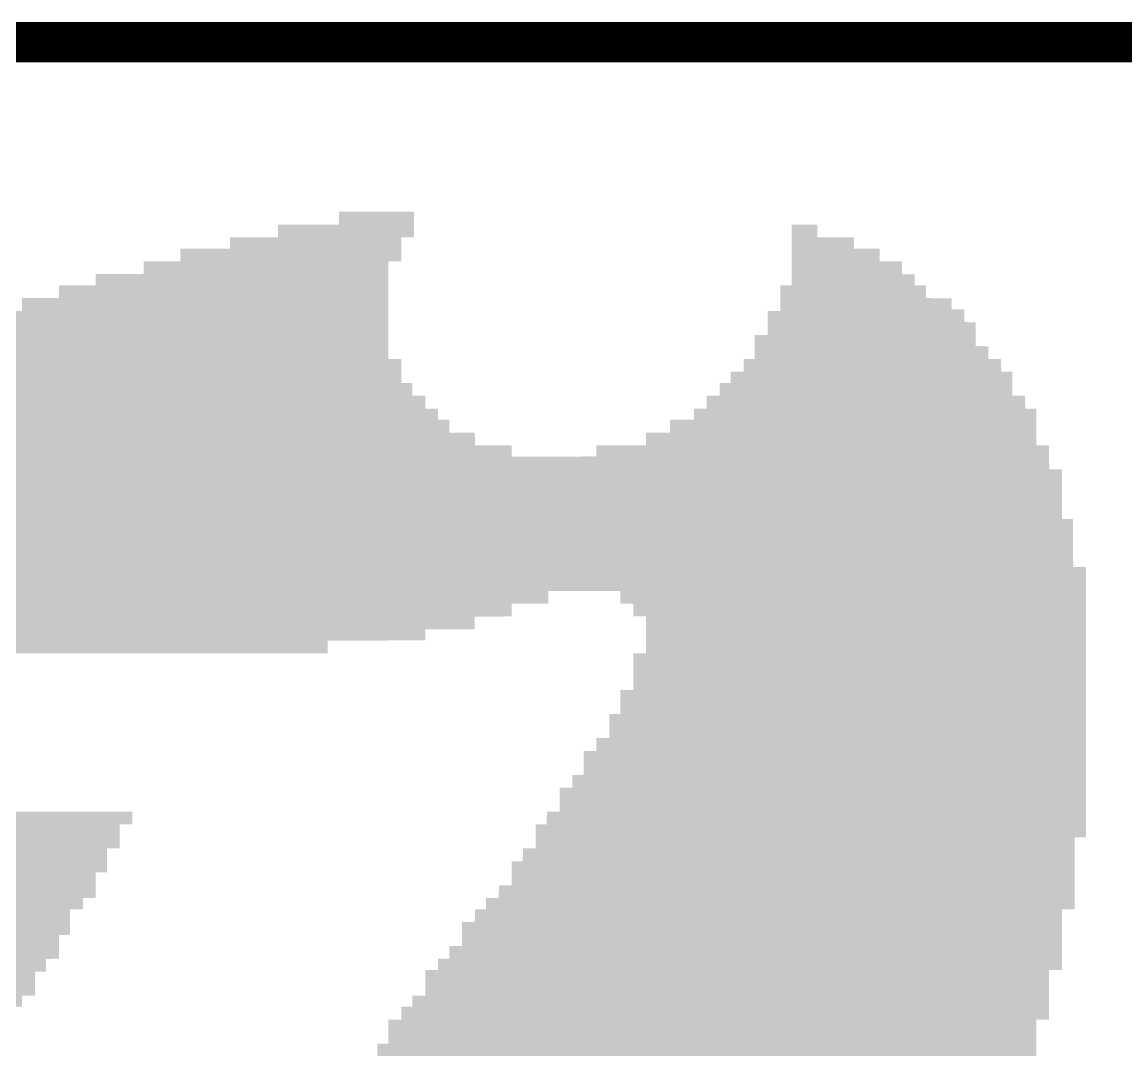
# Model space of a CAD drawing. Extents: x -0.1 to 19.1, y -0.1 to 48.8.
# Drawn here: x 0.736 to 1.426, y 48.129 to 48.772 of the extents above; entities that cross this region are included whole.
import ezdxf

# ---------------------------------------------------------------- set-up
doc = ezdxf.new("R2010")
doc.units = 0
doc.layers.add('08_ASSY2_GBR', color=7, linetype='CONTINUOUS')

msp = doc.modelspace()

# ---------------------------------------------------------------- linework, layer by layer
at = {"layer": '08_ASSY2_GBR', "const_width": 0.02518}
msp.add_lwpolyline([(6.071, 48.759), (0, 48.759), (0, 47.5), (6.071, 47.5)], dxfattribs=at)
at = {"layer": '08_ASSY2_GBR'}
for points in [[(0.934, 48.645148), (0.934018, 48.652928), (0.98099, 48.645148), (0.981, 48.652928)], [(0.934018, 48.652928), (0.93402, 48.652946), (0.981, 48.652928), (0.980982, 48.652946)], [(0.93402, 48.652946), (0.934052, 48.65298), (0.980982, 48.652946), (0.980946, 48.65298)], [(0.934052, 48.65298), (0.934072, 48.653), (0.980946, 48.65298), (0.934072, 48.653)], [(0.896, 48.637148), (0.89602, 48.644946), (0.98098, 48.637148), (0.980988, 48.644946)], [(0.89602, 48.644946), (0.896074, 48.645), (0.980988, 48.644946), (0.98099, 48.645)], [(0.896074, 48.645), (0.933872, 48.64502), (0.98099, 48.645), (0.98099, 48.64502)], [(0.933872, 48.64502), (0.934, 48.645148), (0.98099, 48.64502), (0.98099, 48.645148)], [(1.217014, 48.637128), (1.217018, 48.644926), (1.23302, 48.637128), (1.233, 48.644926)], [(1.217018, 48.644926), (1.21702, 48.644946), (1.233, 48.644926), (1.23298, 48.644946)], [(1.21702, 48.644946), (1.217052, 48.64498), (1.23298, 48.644946), (1.232946, 48.64498)], [(1.217052, 48.64498), (1.217072, 48.645), (1.232946, 48.64498), (1.217072, 48.645)], [(0.866, 48.630148), (0.866018, 48.636852), (0.97299, 48.630148), (0.973, 48.636852)], [(0.866018, 48.636852), (0.86602, 48.636946), (0.973, 48.636852), (0.973094, 48.636946)], [(0.86602, 48.636946), (0.866054, 48.63698), (0.973094, 48.636946), (0.973128, 48.63698)], [(0.866054, 48.63698), (0.866074, 48.637), (0.973128, 48.63698), (0.980926, 48.637)], [(0.866074, 48.637), (0.895872, 48.63702), (0.980926, 48.637), (0.980946, 48.63702)], [(0.895872, 48.63702), (0.895906, 48.637054), (0.980946, 48.63702), (0.98098, 48.637054)], [(0.895906, 48.637054), (0.896, 48.637148), (0.98098, 48.637054), (0.98098, 48.637148)], [(1.217012, 48.630128), (1.217014, 48.636926), (1.25602, 48.630128), (1.256, 48.636926)], [(1.217014, 48.637), (1.217014, 48.637128), (1.233148, 48.637), (1.23302, 48.637128)], [(1.217014, 48.63698), (1.217014, 48.637), (1.255946, 48.63698), (1.233148, 48.637)], [(1.217014, 48.636926), (1.217014, 48.63698), (1.256, 48.636926), (1.255946, 48.63698)], [(0.835, 48.622148), (0.83502, 48.629946), (0.97298, 48.622148), (0.97299, 48.629946)], [(0.83502, 48.629946), (0.835074, 48.63), (0.97299, 48.629946), (0.97299, 48.63)], [(0.835074, 48.63), (0.865872, 48.63002), (0.97299, 48.63), (0.97299, 48.63002)], [(0.865872, 48.63002), (0.866, 48.630148), (0.97299, 48.63002), (0.97299, 48.630148)], [(1.217006, 48.622128), (1.217012, 48.629926), (1.27202, 48.622128), (1.272, 48.629926)], [(1.217012, 48.63), (1.217012, 48.630128), (1.256148, 48.63), (1.25602, 48.630128)], [(1.217012, 48.62998), (1.217012, 48.63), (1.271946, 48.62998), (1.256148, 48.63)], [(1.217012, 48.629926), (1.217012, 48.62998), (1.272, 48.629926), (1.271946, 48.62998)], [(0.812, 48.614148), (0.812018, 48.621852), (0.965004, 48.614148), (0.965, 48.621852)], [(0.812018, 48.621852), (0.81202, 48.621946), (0.965, 48.621852), (0.965094, 48.621946)], [(0.81202, 48.621946), (0.812054, 48.62198), (0.965094, 48.621946), (0.965128, 48.62198)], [(0.812054, 48.62198), (0.812074, 48.622), (0.965128, 48.62198), (0.972926, 48.622)], [(0.812074, 48.622), (0.834872, 48.62202), (0.972926, 48.622), (0.972946, 48.62202)], [(0.834872, 48.62202), (0.834906, 48.622054), (0.972946, 48.62202), (0.97298, 48.622054)], [(0.834906, 48.622054), (0.835, 48.622148), (0.97298, 48.622054), (0.97298, 48.622148)], [(1.217002, 48.614128), (1.217006, 48.621926), (1.28602, 48.614128), (1.286, 48.621926)], [(1.217006, 48.622), (1.217006, 48.622128), (1.272148, 48.622), (1.27202, 48.622128)], [(1.217006, 48.62198), (1.217006, 48.622), (1.285946, 48.62198), (1.272148, 48.622)], [(1.217006, 48.621926), (1.217006, 48.62198), (1.286, 48.621926), (1.285946, 48.62198)], [(0.782, 48.607148), (0.78202, 48.613946), (0.965006, 48.607148), (0.965004, 48.613946)], [(0.78202, 48.613946), (0.782074, 48.614), (0.965004, 48.613946), (0.965004, 48.614)], [(0.782074, 48.614), (0.811872, 48.61402), (0.965004, 48.614), (0.965004, 48.61402)], [(0.811872, 48.61402), (0.812, 48.614148), (0.965004, 48.61402), (0.965004, 48.614148)], [(1.217, 48.607148), (1.217002, 48.613926), (1.29402, 48.607148), (1.294, 48.613926)], [(1.217002, 48.614), (1.217002, 48.614128), (1.286148, 48.614), (1.28602, 48.614128)], [(1.217002, 48.61398), (1.217002, 48.614), (1.293946, 48.61398), (1.286148, 48.614)], [(1.217002, 48.613926), (1.217002, 48.61398), (1.294, 48.613926), (1.293946, 48.61398)], [(0.759, 48.599148), (0.75902, 48.606946), (0.965008, 48.599148), (0.965006, 48.606946)], [(0.75902, 48.606946), (0.759074, 48.607), (0.965006, 48.606946), (0.965006, 48.607)], [(0.759074, 48.607), (0.781872, 48.60702), (0.965006, 48.607), (0.965006, 48.60702)], [(0.781872, 48.60702), (0.782, 48.607148), (0.965006, 48.60702), (0.965006, 48.607148)], [(1.21001, 48.599128), (1.210018, 48.606926), (1.30102, 48.599128), (1.301, 48.606926)], [(1.210018, 48.606926), (1.21002, 48.606946), (1.301, 48.606926), (1.30098, 48.606946)], [(1.21002, 48.606946), (1.210054, 48.60698), (1.30098, 48.606946), (1.300946, 48.60698)], [(1.210054, 48.60698), (1.210074, 48.607), (1.300946, 48.60698), (1.294148, 48.607)], [(1.210074, 48.607), (1.216872, 48.60702), (1.294148, 48.607), (1.294128, 48.60702)], [(1.216872, 48.60702), (1.21698, 48.607128), (1.294128, 48.60702), (1.29402, 48.607128)], [(1.21698, 48.607128), (1.217, 48.607148), (1.29402, 48.607128), (1.29402, 48.607148)], [(0.736, 48.591148), (0.73602, 48.598946), (0.965012, 48.591148), (0.965008, 48.598946)], [(0.73602, 48.598946), (0.736074, 48.599), (0.965008, 48.598946), (0.965008, 48.599)], [(0.736074, 48.599), (0.758872, 48.59902), (0.965008, 48.599), (0.965008, 48.59902)], [(0.758872, 48.59902), (0.759, 48.599148), (0.965008, 48.59902), (0.965008, 48.599148)], [(1.21, 48.592128), (1.210008, 48.598926), (1.31702, 48.592128), (1.317, 48.598926)], [(1.210008, 48.599), (1.21001, 48.599128), (1.301148, 48.599), (1.30102, 48.599128)], [(1.210008, 48.59898), (1.210008, 48.599), (1.316946, 48.59898), (1.301148, 48.599)], [(1.210008, 48.598926), (1.210008, 48.59898), (1.317, 48.598926), (1.316946, 48.59898)], [(0.72, 48.584148), (0.72002, 48.590946), (0.965014, 48.584148), (0.965012, 48.590946)], [(0.72002, 48.590946), (0.720074, 48.591), (0.965012, 48.590946), (0.965012, 48.591)], [(0.720074, 48.591), (0.735872, 48.59102), (0.965012, 48.591), (0.965012, 48.59102)], [(0.735872, 48.59102), (0.736, 48.591148), (0.965012, 48.59102), (0.965012, 48.591148)], [(1.20201, 48.584128), (1.20202, 48.590946), (1.32502, 48.584128), (1.325004, 48.590946)], [(1.20202, 48.590946), (1.202074, 48.591), (1.325004, 48.590946), (1.325004, 48.591)], [(1.202074, 48.591), (1.209872, 48.59102), (1.325004, 48.591), (1.325004, 48.59102)], [(1.209872, 48.59102), (1.21, 48.591148), (1.325004, 48.59102), (1.325002, 48.591148)], [(1.21, 48.592), (1.21, 48.592128), (1.317148, 48.592), (1.31702, 48.592128)], [(1.21, 48.59198), (1.21, 48.592), (1.324946, 48.59198), (1.317148, 48.592)], [(1.21, 48.591926), (1.21, 48.59198), (1.325, 48.591926), (1.324946, 48.59198)], [(1.21, 48.591148), (1.21, 48.591926), (1.325002, 48.591148), (1.325, 48.591926)], [(0.697, 48.576148), (0.69702, 48.583946), (0.965016, 48.576148), (0.965014, 48.583946)], [(0.69702, 48.583946), (0.697074, 48.584), (0.965014, 48.583946), (0.965014, 48.584)], [(0.697074, 48.584), (0.719872, 48.58402), (0.965014, 48.584), (0.965014, 48.58402)], [(0.719872, 48.58402), (0.72, 48.584148), (0.965014, 48.58402), (0.965014, 48.584148)], [(1.202, 48.576148), (1.20201, 48.583926), (1.332012, 48.576148), (1.332, 48.583926)], [(1.20201, 48.584), (1.20201, 48.584128), (1.325148, 48.584), (1.32502, 48.584128)], [(1.20201, 48.58398), (1.20201, 48.584), (1.331946, 48.58398), (1.325148, 48.584)], [(1.20201, 48.583926), (1.20201, 48.58398), (1.332, 48.583926), (1.331946, 48.58398)], [(0.682, 48.569148), (0.68202, 48.575946), (0.965018, 48.569148), (0.965016, 48.575946)], [(0.68202, 48.575946), (0.682074, 48.576), (0.965016, 48.575946), (0.965016, 48.576)], [(0.682074, 48.576), (0.696872, 48.57602), (0.965016, 48.576), (0.965016, 48.57602)], [(0.696872, 48.57602), (0.697, 48.576148), (0.965016, 48.57602), (0.965016, 48.576148)], [(1.19401, 48.569128), (1.19402, 48.575946), (1.33202, 48.569128), (1.332012, 48.575946)], [(1.19402, 48.575946), (1.194074, 48.576), (1.332012, 48.575946), (1.332012, 48.576)], [(1.194074, 48.576), (1.201872, 48.57602), (1.332012, 48.576), (1.332012, 48.57602)], [(1.201872, 48.57602), (1.202, 48.576148), (1.332012, 48.57602), (1.332012, 48.576148)], [(0.659, 48.561148), (0.65902, 48.568946), (0.96502, 48.561148), (0.965018, 48.568946)], [(0.65902, 48.568946), (0.659074, 48.569), (0.965018, 48.568946), (0.965018, 48.569)], [(0.659074, 48.569), (0.681872, 48.56902), (0.965018, 48.569), (0.965018, 48.56902)], [(0.681872, 48.56902), (0.682, 48.569148), (0.965018, 48.56902), (0.965018, 48.569148)], [(1.194, 48.561148), (1.19401, 48.568926), (1.34002, 48.561148), (1.34, 48.568926)], [(1.19401, 48.569), (1.19401, 48.569128), (1.332148, 48.569), (1.33202, 48.569128)], [(1.19401, 48.56898), (1.19401, 48.569), (1.339946, 48.56898), (1.332148, 48.569)], [(1.19401, 48.568926), (1.19401, 48.56898), (1.34, 48.568926), (1.339946, 48.56898)], [(0.644, 48.553148), (0.644018, 48.560926), (0.973012, 48.553148), (0.973, 48.560926)], [(0.644018, 48.560926), (0.64402, 48.560946), (0.973, 48.560926), (0.97298, 48.560946)], [(0.64402, 48.560946), (0.644054, 48.56098), (0.97298, 48.560946), (0.972946, 48.56098)], [(0.644054, 48.56098), (0.644074, 48.561), (0.972946, 48.56098), (0.965148, 48.561)], [(0.644074, 48.561), (0.658872, 48.56102), (0.965148, 48.561), (0.965128, 48.56102)], [(0.658872, 48.56102), (0.65898, 48.561128), (0.965128, 48.56102), (0.96502, 48.561128)], [(0.65898, 48.561128), (0.659, 48.561148), (0.96502, 48.561128), (0.96502, 48.561148)], [(1.187, 48.553148), (1.187018, 48.560926), (1.34802, 48.553148), (1.348, 48.560926)], [(1.187018, 48.560926), (1.18702, 48.560946), (1.348, 48.560926), (1.34798, 48.560946)], [(1.18702, 48.560946), (1.187054, 48.56098), (1.34798, 48.560946), (1.347946, 48.56098)], [(1.187054, 48.56098), (1.187074, 48.561), (1.347946, 48.56098), (1.340148, 48.561)], [(1.187074, 48.561), (1.193872, 48.56102), (1.340148, 48.561), (1.340128, 48.56102)], [(1.193872, 48.56102), (1.19398, 48.561128), (1.340128, 48.56102), (1.34002, 48.561128)], [(1.19398, 48.561128), (1.194, 48.561148), (1.34002, 48.561128), (1.34002, 48.561148)], [(0.629, 48.546148), (0.62902, 48.552946), (0.97302, 48.546148), (0.973012, 48.552946)], [(0.62902, 48.552946), (0.629074, 48.553), (0.973012, 48.552946), (0.973012, 48.553)], [(0.629074, 48.553), (0.643872, 48.55302), (0.973012, 48.553), (0.973012, 48.55302)], [(0.643872, 48.55302), (0.644, 48.553148), (0.973012, 48.55302), (0.973012, 48.553148)], [(1.179, 48.546148), (1.179018, 48.552926), (1.35501, 48.546148), (1.355, 48.552926)], [(1.179018, 48.552926), (1.17902, 48.552946), (1.355, 48.552926), (1.35498, 48.552946)], [(1.17902, 48.552946), (1.179054, 48.55298), (1.35498, 48.552946), (1.354946, 48.55298)], [(1.179054, 48.55298), (1.179074, 48.553), (1.354946, 48.55298), (1.348148, 48.553)], [(1.179074, 48.553), (1.186872, 48.55302), (1.348148, 48.553), (1.348128, 48.55302)], [(1.186872, 48.55302), (1.18698, 48.553128), (1.348128, 48.55302), (1.34802, 48.553128)], [(1.18698, 48.553128), (1.187, 48.553148), (1.34802, 48.553128), (1.34802, 48.553148)], [(0.613, 48.538148), (0.613018, 48.545926), (0.98002, 48.538148), (0.98, 48.545926)], [(0.613018, 48.545926), (0.61302, 48.545946), (0.98, 48.545926), (0.97998, 48.545946)], [(0.61302, 48.545946), (0.613054, 48.54598), (0.97998, 48.545946), (0.979946, 48.54598)], [(0.613054, 48.54598), (0.613074, 48.546), (0.979946, 48.54598), (0.973148, 48.546)], [(0.613074, 48.546), (0.628872, 48.54602), (0.973148, 48.546), (0.973128, 48.54602)], [(0.628872, 48.54602), (0.62898, 48.546128), (0.973128, 48.54602), (0.97302, 48.546128)], [(0.62898, 48.546128), (0.629, 48.546148), (0.97302, 48.546128), (0.97302, 48.546148)], [(1.172, 48.538148), (1.17202, 48.545946), (1.35502, 48.538148), (1.35501, 48.545946)], [(1.17202, 48.545946), (1.172074, 48.546), (1.35501, 48.545946), (1.35501, 48.546)], [(1.172074, 48.546), (1.178872, 48.54602), (1.35501, 48.546), (1.35501, 48.54602)], [(1.178872, 48.54602), (1.179, 48.546148), (1.35501, 48.54602), (1.35501, 48.546148)], [(0.598, 48.530148), (0.598018, 48.537926), (0.98802, 48.530148), (0.988, 48.537926)], [(0.598018, 48.537926), (0.59802, 48.537946), (0.988, 48.537926), (0.98798, 48.537946)], [(0.59802, 48.537946), (0.598054, 48.53798), (0.98798, 48.537946), (0.987946, 48.53798)], [(0.598054, 48.53798), (0.598074, 48.538), (0.987946, 48.53798), (0.980148, 48.538)], [(0.598074, 48.538), (0.612872, 48.53802), (0.980148, 48.538), (0.980128, 48.53802)], [(0.612872, 48.53802), (0.61298, 48.538128), (0.980128, 48.53802), (0.98002, 48.538128)], [(0.61298, 48.538128), (0.613, 48.538148), (0.98002, 48.538128), (0.98002, 48.538148)], [(1.164, 48.530148), (1.164018, 48.537926), (1.36302, 48.530148), (1.363, 48.537926)], [(1.164018, 48.537926), (1.16402, 48.537946), (1.363, 48.537926), (1.36298, 48.537946)], [(1.16402, 48.537946), (1.164054, 48.53798), (1.36298, 48.537946), (1.362946, 48.53798)], [(1.164054, 48.53798), (1.164074, 48.538), (1.362946, 48.53798), (1.355148, 48.538)], [(1.164074, 48.538), (1.171872, 48.53802), (1.355148, 48.538), (1.355128, 48.53802)], [(1.171872, 48.53802), (1.17198, 48.538128), (1.355128, 48.53802), (1.35502, 48.538128)], [(1.17198, 48.538128), (1.172, 48.538148), (1.35502, 48.538128), (1.35502, 48.538148)], [(0.575, 48.523148), (0.575018, 48.529926), (0.99602, 48.523148), (0.996, 48.529926)], [(0.575018, 48.529926), (0.57502, 48.529946), (0.996, 48.529926), (0.99598, 48.529946)], [(0.57502, 48.529946), (0.575054, 48.52998), (0.99598, 48.529946), (0.995946, 48.52998)], [(0.575054, 48.52998), (0.575074, 48.53), (0.995946, 48.52998), (0.988148, 48.53)], [(0.575074, 48.53), (0.597872, 48.53002), (0.988148, 48.53), (0.988128, 48.53002)], [(0.597872, 48.53002), (0.59798, 48.530128), (0.988128, 48.53002), (0.98802, 48.530128)], [(0.59798, 48.530128), (0.598, 48.530148), (0.98802, 48.530128), (0.98802, 48.530148)], [(1.156, 48.523148), (1.156018, 48.529926), (1.370006, 48.523148), (1.37, 48.529926)], [(1.156018, 48.529926), (1.15602, 48.529946), (1.37, 48.529926), (1.36998, 48.529946)], [(1.15602, 48.529946), (1.156054, 48.52998), (1.36998, 48.529946), (1.369946, 48.52998)], [(1.156054, 48.52998), (1.156074, 48.53), (1.369946, 48.52998), (1.363148, 48.53)], [(1.156074, 48.53), (1.163872, 48.53002), (1.363148, 48.53), (1.363128, 48.53002)], [(1.163872, 48.53002), (1.16398, 48.530128), (1.363128, 48.53002), (1.36302, 48.530128)], [(1.16398, 48.530128), (1.164, 48.530148), (1.36302, 48.530128), (1.36302, 48.530148)], [(0.56, 48.515148), (0.560018, 48.522926), (1.00302, 48.515148), (1.003, 48.522926)], [(0.560018, 48.522926), (0.56002, 48.522946), (1.003, 48.522926), (1.00298, 48.522946)], [(0.56002, 48.522946), (0.560054, 48.52298), (1.00298, 48.522946), (1.002946, 48.52298)], [(0.560054, 48.52298), (0.560074, 48.523), (1.002946, 48.52298), (0.996148, 48.523)], [(0.560074, 48.523), (0.574872, 48.52302), (0.996148, 48.523), (0.996128, 48.52302)], [(0.574872, 48.52302), (0.57498, 48.523128), (0.996128, 48.52302), (0.99602, 48.523128)], [(0.57498, 48.523128), (0.575, 48.523148), (0.99602, 48.523128), (0.99602, 48.523148)], [(1.141, 48.515148), (1.14102, 48.522946), (1.370014, 48.515148), (1.370008, 48.522946)], [(1.14102, 48.522946), (1.141074, 48.523), (1.370008, 48.522946), (1.370008, 48.523)], [(1.141074, 48.523), (1.155872, 48.52302), (1.370008, 48.523), (1.370008, 48.52302)], [(1.155872, 48.52302), (1.156, 48.523148), (1.370008, 48.52302), (1.370006, 48.523148)], [(0.545, 48.507148), (0.545018, 48.514926), (1.01902, 48.507148), (1.019, 48.514926)], [(0.545018, 48.514926), (0.54502, 48.514946), (1.019, 48.514926), (1.01898, 48.514946)], [(0.54502, 48.514946), (0.545054, 48.51498), (1.01898, 48.514946), (1.018946, 48.51498)], [(0.545054, 48.51498), (0.545074, 48.515), (1.018946, 48.51498), (1.003148, 48.515)], [(0.545074, 48.515), (0.559872, 48.51502), (1.003148, 48.515), (1.003128, 48.51502)], [(0.559872, 48.51502), (0.55998, 48.515128), (1.003128, 48.51502), (1.00302, 48.515128)], [(0.55998, 48.515128), (0.56, 48.515148), (1.00302, 48.515128), (1.00302, 48.515148)], [(1.126, 48.507148), (1.12602, 48.514946), (1.37002, 48.507148), (1.370014, 48.514946)], [(1.12602, 48.514946), (1.126074, 48.515), (1.370014, 48.514946), (1.370014, 48.515)], [(1.126074, 48.515), (1.140872, 48.51502), (1.370014, 48.515), (1.370014, 48.51502)], [(1.140872, 48.51502), (1.141, 48.515148), (1.370014, 48.51502), (1.370014, 48.515148)], [(0.537, 48.500148), (0.537018, 48.506926), (1.04202, 48.500148), (1.042, 48.506926)], [(0.537018, 48.506926), (0.53702, 48.506946), (1.042, 48.506926), (1.04198, 48.506946)], [(0.53702, 48.506946), (0.537054, 48.50698), (1.04198, 48.506946), (1.041946, 48.50698)], [(0.537054, 48.50698), (0.537074, 48.507), (1.041946, 48.50698), (1.019148, 48.507)], [(0.537074, 48.507), (0.544872, 48.50702), (1.019148, 48.507), (1.019128, 48.50702)], [(0.544872, 48.50702), (0.54498, 48.507128), (1.019128, 48.50702), (1.01902, 48.507128)], [(0.54498, 48.507128), (0.545, 48.507148), (1.01902, 48.507128), (1.01902, 48.507148)], [(1.095, 48.500148), (1.095018, 48.506926), (1.37801, 48.500148), (1.378, 48.506926)], [(1.095018, 48.506926), (1.09502, 48.506946), (1.378, 48.506926), (1.37798, 48.506946)], [(1.09502, 48.506946), (1.095054, 48.50698), (1.37798, 48.506946), (1.377946, 48.50698)], [(1.095054, 48.50698), (1.095074, 48.507), (1.377946, 48.50698), (1.370148, 48.507)], [(1.095074, 48.507), (1.125872, 48.50702), (1.370148, 48.507), (1.370128, 48.50702)], [(1.125872, 48.50702), (1.12598, 48.507128), (1.370128, 48.50702), (1.37002, 48.507128)], [(1.12598, 48.507128), (1.126, 48.507148), (1.37002, 48.507128), (1.37002, 48.507148)], [(0.522, 48.492148), (0.52202, 48.499946), (1.37802, 48.492148), (1.37801, 48.499946)], [(0.52202, 48.499946), (0.522074, 48.5), (1.37801, 48.499946), (1.37801, 48.5)], [(0.522074, 48.5), (0.536872, 48.50002), (1.042148, 48.5), (1.042128, 48.50002)], [(0.536872, 48.50002), (0.53698, 48.500128), (1.042128, 48.50002), (1.04202, 48.500128)], [(0.53698, 48.500128), (0.537, 48.500148), (1.04202, 48.500128), (1.04202, 48.500148)], [(1.042148, 48.5), (1.094872, 48.50002), (1.37801, 48.5), (1.37801, 48.50002)], [(1.094872, 48.50002), (1.095, 48.500148), (1.37801, 48.50002), (1.37801, 48.500148)], [(0.506, 48.484148), (0.506018, 48.491926), (1.386006, 48.484148), (1.386, 48.491926)], [(0.506018, 48.491926), (0.50602, 48.491946), (1.386, 48.491926), (1.38598, 48.491946)], [(0.50602, 48.491946), (0.506054, 48.49198), (1.38598, 48.491946), (1.385946, 48.49198)], [(0.506054, 48.49198), (0.506074, 48.492), (1.385946, 48.49198), (1.378148, 48.492)], [(0.506074, 48.492), (0.521872, 48.49202), (1.378148, 48.492), (1.378128, 48.49202)], [(0.521872, 48.49202), (0.52198, 48.492128), (1.378128, 48.49202), (1.37802, 48.492128)], [(0.52198, 48.492128), (0.522, 48.492148), (1.37802, 48.492128), (1.37802, 48.492148)], [(0.491, 48.477148), (0.49102, 48.483946), (1.38601, 48.477148), (1.386006, 48.483946)], [(0.49102, 48.483946), (0.491074, 48.484), (1.386006, 48.483946), (1.386006, 48.484)], [(0.491074, 48.484), (0.505872, 48.48402), (1.386006, 48.484), (1.386006, 48.48402)], [(0.505872, 48.48402), (0.506, 48.484148), (1.386006, 48.48402), (1.386006, 48.484148)], [(0.476, 48.469148), (0.47602, 48.476946), (1.386016, 48.469148), (1.38601, 48.476946)], [(0.47602, 48.476946), (0.476074, 48.477), (1.38601, 48.476946), (1.38601, 48.477)], [(0.476074, 48.477), (0.490872, 48.47702), (1.38601, 48.477), (1.38601, 48.47702)], [(0.490872, 48.47702), (0.491, 48.477148), (1.38601, 48.47702), (1.38601, 48.477148)], [(0.46, 48.461148), (0.46002, 48.468946), (1.38602, 48.461148), (1.386016, 48.468946)], [(0.46002, 48.468946), (0.460074, 48.469), (1.386016, 48.468946), (1.386016, 48.469)], [(0.460074, 48.469), (0.475872, 48.46902), (1.386016, 48.469), (1.386016, 48.46902)], [(0.475872, 48.46902), (0.476, 48.469148), (1.386016, 48.46902), (1.386016, 48.469148)], [(0.453, 48.454148), (0.453018, 48.460926), (1.393006, 48.454148), (1.393, 48.460926)], [(0.453018, 48.460926), (0.45302, 48.460946), (1.393, 48.460926), (1.39298, 48.460946)], [(0.45302, 48.460946), (0.453054, 48.46098), (1.39298, 48.460946), (1.392946, 48.46098)], [(0.453054, 48.46098), (0.453074, 48.461), (1.392946, 48.46098), (1.386148, 48.461)], [(0.453074, 48.461), (0.459872, 48.46102), (1.386148, 48.461), (1.386128, 48.46102)], [(0.459872, 48.46102), (0.45998, 48.461128), (1.386128, 48.46102), (1.38602, 48.461128)], [(0.45998, 48.461128), (0.46, 48.461148), (1.38602, 48.461128), (1.38602, 48.461148)], [(0.437, 48.446148), (0.43702, 48.453946), (1.39301, 48.446148), (1.393006, 48.453946)], [(0.43702, 48.453946), (0.437074, 48.454), (1.393006, 48.453946), (1.393006, 48.454)], [(0.437074, 48.454), (0.452872, 48.45402), (1.393006, 48.454), (1.393006, 48.45402)], [(0.452872, 48.45402), (0.453, 48.454148), (1.393006, 48.45402), (1.393006, 48.454148)], [(0.422, 48.439148), (0.42202, 48.445946), (1.393016, 48.439148), (1.393012, 48.445946)], [(0.42202, 48.445946), (0.422074, 48.446), (1.393012, 48.445946), (1.393012, 48.446)], [(0.422074, 48.446), (0.436872, 48.44602), (1.393012, 48.446), (1.393012, 48.44602)], [(0.436872, 48.44602), (0.437, 48.446148), (1.393012, 48.44602), (1.39301, 48.446148)], [(0.407, 48.431148), (0.40702, 48.438946), (1.39302, 48.431148), (1.393016, 48.438946)], [(0.40702, 48.438946), (0.407074, 48.439), (1.393016, 48.438946), (1.393016, 48.439)], [(0.407074, 48.439), (0.421872, 48.43902), (1.393016, 48.439), (1.393016, 48.43902)], [(0.421872, 48.43902), (0.422, 48.439148), (1.393016, 48.43902), (1.393016, 48.439148)], [(0.399, 48.423148), (0.399018, 48.430926), (1.400998, 48.423148), (1.401, 48.430926)], [(0.399018, 48.430926), (0.39902, 48.430946), (1.401, 48.430926), (1.40098, 48.430946)], [(0.39902, 48.430946), (0.399054, 48.43098), (1.40098, 48.430946), (1.400946, 48.43098)], [(0.399054, 48.43098), (0.399074, 48.431), (1.400946, 48.43098), (1.393148, 48.431)], [(0.399074, 48.431), (0.406872, 48.43102), (1.393148, 48.431), (1.393128, 48.43102)], [(0.406872, 48.43102), (0.40698, 48.431128), (1.393128, 48.43102), (1.39302, 48.431128)], [(0.40698, 48.431128), (0.407, 48.431148), (1.39302, 48.431128), (1.39302, 48.431148)], [(0.384, 48.416148), (0.38402, 48.422946), (1.400998, 48.416148), (1.400998, 48.422946)], [(0.38402, 48.422946), (0.384074, 48.423), (1.400998, 48.422946), (1.400998, 48.423)], [(0.384074, 48.423), (0.398872, 48.42302), (1.400998, 48.423), (1.400998, 48.42302)], [(0.398872, 48.42302), (0.399, 48.423148), (1.400998, 48.42302), (1.400998, 48.423148)], [(0.369, 48.408148), (0.369018, 48.415852), (1.06498, 48.408148), (1.065, 48.415852)], [(0.369018, 48.415852), (0.36902, 48.415946), (1.065, 48.415852), (1.065094, 48.415946)], [(0.36902, 48.415946), (0.369054, 48.41598), (1.065094, 48.415946), (1.065128, 48.41598)], [(0.369054, 48.41598), (0.369074, 48.416), (1.065128, 48.41598), (1.109852, 48.416)], [(0.369074, 48.416), (0.383872, 48.41602), (1.400998, 48.416), (1.400998, 48.41602)], [(0.383872, 48.41602), (0.384, 48.416148), (1.400998, 48.41602), (1.400998, 48.416148)], [(1.10998, 48.415872), (1.109852, 48.416), (1.400998, 48.415872), (1.400998, 48.416)], [(1.11, 48.408074), (1.10998, 48.415872), (1.400996, 48.408074), (1.400998, 48.415872)], [(0.361, 48.400148), (0.361018, 48.407852), (1.04198, 48.400148), (1.042, 48.407852)], [(0.361018, 48.407852), (0.36102, 48.407946), (1.042, 48.407852), (1.042094, 48.407946)], [(0.36102, 48.407946), (0.361054, 48.40798), (1.042094, 48.407946), (1.042128, 48.40798)], [(0.361054, 48.40798), (0.361074, 48.408), (1.042128, 48.40798), (1.064926, 48.408)], [(0.361074, 48.408), (0.368872, 48.40802), (1.064926, 48.408), (1.064946, 48.40802)], [(0.368872, 48.40802), (0.368906, 48.408054), (1.064946, 48.40802), (1.06498, 48.408054)], [(0.368906, 48.408054), (0.369, 48.408148), (1.06498, 48.408054), (1.06498, 48.408148)], [(1.110054, 48.40802), (1.11, 48.408074), (1.400996, 48.40802), (1.400996, 48.408074)], [(1.117852, 48.408), (1.110054, 48.40802), (1.400996, 48.408), (1.400996, 48.40802)], [(1.11798, 48.407872), (1.117852, 48.408), (1.400996, 48.407872), (1.400996, 48.408)], [(1.118, 48.400074), (1.11798, 48.407872), (1.400996, 48.400074), (1.400996, 48.407872)], [(0.346, 48.393148), (0.346018, 48.399852), (1.018982, 48.393148), (1.019, 48.399852)], [(0.346018, 48.399852), (0.34602, 48.399946), (1.019, 48.399852), (1.019094, 48.399946)], [(0.34602, 48.399946), (0.346054, 48.39998), (1.019094, 48.399946), (1.019128, 48.39998)], [(0.346054, 48.39998), (0.346074, 48.4), (1.019128, 48.39998), (1.041926, 48.4)], [(0.346074, 48.4), (0.360872, 48.40002), (1.041926, 48.4), (1.041946, 48.40002)], [(0.360872, 48.40002), (0.360906, 48.400054), (1.041946, 48.40002), (1.04198, 48.400054)], [(0.360906, 48.400054), (0.361, 48.400148), (1.04198, 48.400054), (1.04198, 48.400148)], [(1.118054, 48.40002), (1.118, 48.400074), (1.400996, 48.40002), (1.400996, 48.400074)], [(1.125852, 48.4), (1.118054, 48.40002), (1.400996, 48.4), (1.400996, 48.40002)], [(1.12598, 48.399872), (1.125852, 48.4), (1.400996, 48.399872), (1.400996, 48.4)], [(1.126, 48.377148), (1.12598, 48.399872), (1.400992, 48.377148), (1.400996, 48.399872)], [(0.338, 48.385148), (0.338016, 48.391852), (0.98798, 48.385148), (0.988, 48.391852)], [(0.338016, 48.392054), (0.33802, 48.392946), (1.01898, 48.392054), (1.018982, 48.392946)], [(0.338016, 48.392), (0.338016, 48.392054), (1.018926, 48.392), (1.01898, 48.392054)], [(0.338016, 48.39198), (0.338016, 48.392), (0.988128, 48.39198), (1.018926, 48.392)], [(0.338016, 48.391852), (0.338016, 48.39198), (0.988, 48.391852), (0.988128, 48.39198)], [(0.33802, 48.392946), (0.338074, 48.393), (1.018982, 48.392946), (1.018982, 48.393)], [(0.338074, 48.393), (0.345872, 48.39302), (1.018982, 48.393), (1.018982, 48.39302)], [(0.345872, 48.39302), (0.346, 48.393148), (1.018982, 48.39302), (1.018982, 48.393148)], [(0.323, 48.377148), (0.323018, 48.384852), (0.92698, 48.377148), (0.927, 48.384852)], [(0.323018, 48.384852), (0.32302, 48.384946), (0.927, 48.384852), (0.927094, 48.384946)], [(0.32302, 48.384946), (0.323054, 48.38498), (0.927094, 48.384946), (0.927128, 48.38498)], [(0.323054, 48.38498), (0.323074, 48.385), (0.927128, 48.38498), (0.987926, 48.385)], [(0.323074, 48.385), (0.337872, 48.38502), (0.987926, 48.385), (0.987946, 48.38502)], [(0.337872, 48.38502), (0.337906, 48.385054), (0.987946, 48.38502), (0.98798, 48.385054)], [(0.337906, 48.385054), (0.338, 48.385148), (0.98798, 48.385054), (0.98798, 48.385148)], [(0.307054, 48.37698), (0.307074, 48.377), (0.728128, 48.37698), (0.926926, 48.377)], [(0.307074, 48.377), (0.322872, 48.37702), (0.926926, 48.377), (0.926946, 48.37702)], [(0.322872, 48.37702), (0.322906, 48.377054), (0.926946, 48.37702), (0.92698, 48.377054)], [(0.322906, 48.377054), (0.323, 48.377148), (0.92698, 48.377054), (0.92698, 48.377148)], [(1.118, 48.354148), (1.11802, 48.376946), (1.40099, 48.354148), (1.400992, 48.376946)], [(1.11802, 48.376946), (1.118074, 48.377), (1.400992, 48.376946), (1.400992, 48.377)], [(1.118074, 48.377), (1.125872, 48.37702), (1.400992, 48.377), (1.400992, 48.37702)], [(1.125872, 48.37702), (1.126, 48.377148), (1.400992, 48.37702), (1.400992, 48.377148)], [(1.11, 48.339148), (1.11002, 48.353946), (1.400988, 48.339148), (1.40099, 48.353946)], [(1.11002, 48.353946), (1.110074, 48.354), (1.40099, 48.353946), (1.40099, 48.354)], [(1.110074, 48.354), (1.117872, 48.35402), (1.40099, 48.354), (1.40099, 48.35402)], [(1.117872, 48.35402), (1.118, 48.354148), (1.40099, 48.35402), (1.40099, 48.354148)], [(1.103, 48.324148), (1.10302, 48.338946), (1.400986, 48.324148), (1.400988, 48.338946)], [(1.10302, 48.338946), (1.103074, 48.339), (1.400988, 48.338946), (1.400988, 48.339)], [(1.103074, 48.339), (1.109872, 48.33902), (1.400988, 48.339), (1.400988, 48.33902)], [(1.109872, 48.33902), (1.11, 48.339148), (1.400988, 48.33902), (1.400988, 48.339148)], [(1.095, 48.316148), (1.09502, 48.323946), (1.400986, 48.316148), (1.400986, 48.323946)], [(1.09502, 48.323946), (1.095074, 48.324), (1.400986, 48.323946), (1.400986, 48.324)], [(1.095074, 48.324), (1.102872, 48.32402), (1.400986, 48.324), (1.400986, 48.32402)], [(1.102872, 48.32402), (1.103, 48.324148), (1.400986, 48.32402), (1.400986, 48.324148)], [(1.087, 48.301148), (1.08702, 48.315946), (1.400984, 48.301148), (1.400986, 48.315946)], [(1.08702, 48.315946), (1.087074, 48.316), (1.400986, 48.315946), (1.400986, 48.316)], [(1.087074, 48.316), (1.094872, 48.31602), (1.400986, 48.316), (1.400986, 48.31602)], [(1.094872, 48.31602), (1.095, 48.316148), (1.400986, 48.31602), (1.400986, 48.316148)], [(1.08, 48.293148), (1.08002, 48.300946), (1.400982, 48.293148), (1.400984, 48.300946)], [(1.08002, 48.300946), (1.080074, 48.301), (1.400984, 48.300946), (1.400984, 48.301)], [(1.080074, 48.301), (1.086872, 48.30102), (1.400984, 48.301), (1.400984, 48.30102)], [(1.086872, 48.30102), (1.087, 48.301148), (1.400984, 48.30102), (1.400984, 48.301148)], [(1.072, 48.278148), (1.07202, 48.292946), (1.40098, 48.278148), (1.400982, 48.292946)], [(1.07202, 48.292946), (1.072074, 48.293), (1.400982, 48.292946), (1.400982, 48.293)], [(1.072074, 48.293), (1.079872, 48.29302), (1.400982, 48.293), (1.400982, 48.29302)], [(1.079872, 48.29302), (1.08, 48.293148), (1.400982, 48.29302), (1.400982, 48.293148)], [(0.591, 48.270148), (0.591018, 48.277928), (0.80498, 48.270148), (0.805, 48.277928)], [(0.591018, 48.277928), (0.59102, 48.277946), (0.805, 48.277928), (0.804982, 48.277946)], [(0.59102, 48.277946), (0.591054, 48.27798), (0.804982, 48.277946), (0.804946, 48.27798)], [(0.591054, 48.27798), (0.591074, 48.278), (0.804946, 48.27798), (0.591074, 48.278)], [(1.064, 48.270148), (1.06402, 48.277946), (1.40098, 48.270148), (1.40098, 48.277946)], [(1.06402, 48.277946), (1.064074, 48.278), (1.40098, 48.277946), (1.40098, 48.278)], [(1.064074, 48.278), (1.071872, 48.27802), (1.40098, 48.278), (1.40098, 48.27802)], [(1.071872, 48.27802), (1.072, 48.278148), (1.40098, 48.27802), (1.40098, 48.278148)], [(0.514, 48.263148), (0.514018, 48.269852), (0.79699, 48.263148), (0.797, 48.269852)], [(0.514018, 48.269852), (0.51402, 48.269946), (0.797, 48.269852), (0.797094, 48.269946)], [(0.51402, 48.269946), (0.514054, 48.26998), (0.797094, 48.269946), (0.797128, 48.26998)], [(0.514054, 48.26998), (0.514074, 48.27), (0.797128, 48.26998), (0.804926, 48.27)], [(0.583148, 48.27), (0.590872, 48.27002), (0.804926, 48.27), (0.804946, 48.27002)], [(0.590872, 48.27002), (0.590906, 48.270054), (0.804946, 48.27002), (0.80498, 48.270054)], [(0.590906, 48.270054), (0.591, 48.270148), (0.80498, 48.270054), (0.80498, 48.270148)], [(1.057008, 48.262054), (1.05702, 48.269946), (1.40098, 48.262054), (1.40098, 48.269946)], [(1.05702, 48.269946), (1.057074, 48.27), (1.40098, 48.269946), (1.40098, 48.27)], [(1.057074, 48.27), (1.063872, 48.27002), (1.40098, 48.27), (1.40098, 48.27002)], [(1.063872, 48.27002), (1.064, 48.270148), (1.40098, 48.27002), (1.40098, 48.270148)], [(0.461, 48.255148), (0.46102, 48.262946), (0.79698, 48.255148), (0.79699, 48.262946)], [(0.46102, 48.262946), (0.461074, 48.263), (0.79699, 48.262946), (0.79699, 48.263)], [(0.461074, 48.263), (0.513872, 48.26302), (0.79699, 48.263), (0.79699, 48.26302)], [(0.513872, 48.26302), (0.514, 48.263148), (0.79699, 48.26302), (0.79699, 48.263148)], [(1.057, 48.255148), (1.057008, 48.261852), (1.393996, 48.255148), (1.394, 48.261852)], [(1.057008, 48.262), (1.057008, 48.262054), (1.400926, 48.262), (1.40098, 48.262054)], [(1.057008, 48.26198), (1.057008, 48.262), (1.394128, 48.26198), (1.400926, 48.262)], [(1.057008, 48.261852), (1.057008, 48.26198), (1.394, 48.261852), (1.394128, 48.26198)], [(0.43, 48.247148), (0.430018, 48.254852), (0.788988, 48.247148), (0.789, 48.254852)], [(0.430018, 48.254852), (0.43002, 48.254946), (0.789, 48.254852), (0.789094, 48.254946)], [(0.43002, 48.254946), (0.430054, 48.25498), (0.789094, 48.254946), (0.789128, 48.25498)], [(0.430054, 48.25498), (0.430074, 48.255), (0.789128, 48.25498), (0.796926, 48.255)], [(0.430074, 48.255), (0.460872, 48.25502), (0.796926, 48.255), (0.796946, 48.25502)], [(0.460872, 48.25502), (0.460906, 48.255054), (0.796946, 48.25502), (0.79698, 48.255054)], [(0.460906, 48.255054), (0.461, 48.255148), (0.79698, 48.255054), (0.79698, 48.255148)], [(1.049, 48.247148), (1.04902, 48.254946), (1.393992, 48.247148), (1.393996, 48.254946)], [(1.04902, 48.254946), (1.049074, 48.255), (1.393996, 48.254946), (1.393996, 48.255)], [(1.049074, 48.255), (1.056872, 48.25502), (1.393996, 48.255), (1.393996, 48.25502)], [(1.056872, 48.25502), (1.057, 48.255148), (1.393996, 48.25502), (1.393996, 48.255148)], [(0.399, 48.240148), (0.39902, 48.246946), (0.78898, 48.240148), (0.788988, 48.246946)], [(0.39902, 48.246946), (0.399074, 48.247), (0.788988, 48.246946), (0.788988, 48.247)], [(0.399074, 48.247), (0.429872, 48.24702), (0.788988, 48.247), (0.788988, 48.24702)], [(0.429872, 48.24702), (0.43, 48.247148), (0.788988, 48.24702), (0.788988, 48.247148)], [(1.042, 48.232148), (1.04202, 48.246946), (1.393986, 48.232148), (1.393992, 48.246946)], [(1.04202, 48.246946), (1.042074, 48.247), (1.393992, 48.246946), (1.393992, 48.247)], [(1.042074, 48.247), (1.048872, 48.24702), (1.393992, 48.247), (1.393992, 48.24702)], [(1.048872, 48.24702), (1.049, 48.247148), (1.393992, 48.24702), (1.393992, 48.247148)], [(0.376, 48.232148), (0.376018, 48.239852), (0.78199, 48.232148), (0.782, 48.239852)], [(0.376018, 48.239852), (0.37602, 48.239946), (0.782, 48.239852), (0.782094, 48.239946)], [(0.37602, 48.239946), (0.376054, 48.23998), (0.782094, 48.239946), (0.782128, 48.23998)], [(0.376054, 48.23998), (0.376074, 48.24), (0.782128, 48.23998), (0.788926, 48.24)], [(0.376074, 48.24), (0.398872, 48.24002), (0.788926, 48.24), (0.788946, 48.24002)], [(0.398872, 48.24002), (0.398906, 48.240054), (0.788946, 48.24002), (0.78898, 48.240054)], [(0.398906, 48.240054), (0.399, 48.240148), (0.78898, 48.240054), (0.78898, 48.240148)], [(0.361, 48.225148), (0.36102, 48.231946), (0.78198, 48.225148), (0.781988, 48.231946)], [(0.36102, 48.231946), (0.361074, 48.232), (0.781988, 48.231946), (0.78199, 48.232)], [(0.361074, 48.232), (0.375872, 48.23202), (0.78199, 48.232), (0.78199, 48.23202)], [(0.375872, 48.23202), (0.376, 48.232148), (0.78199, 48.23202), (0.78199, 48.232148)], [(1.034, 48.224148), (1.03402, 48.231946), (1.393982, 48.224148), (1.393986, 48.231946)], [(1.03402, 48.231946), (1.034074, 48.232), (1.393986, 48.231946), (1.393986, 48.232)], [(1.034074, 48.232), (1.041872, 48.23202), (1.393986, 48.232), (1.393986, 48.23202)], [(1.041872, 48.23202), (1.042, 48.232148), (1.393986, 48.23202), (1.393986, 48.232148)], [(0.338016, 48.224054), (0.33802, 48.224946), (0.78198, 48.224054), (0.78198, 48.224946)], [(0.33802, 48.224946), (0.338074, 48.225), (0.78198, 48.224946), (0.78198, 48.225)], [(0.338074, 48.225), (0.360872, 48.22502), (0.78198, 48.225), (0.78198, 48.22502)], [(0.360872, 48.22502), (0.361, 48.225148), (0.78198, 48.22502), (0.78198, 48.225148)], [(0.338, 48.217148), (0.338016, 48.223852), (0.77398, 48.217148), (0.774, 48.223852)], [(0.338016, 48.224), (0.338016, 48.224054), (0.781926, 48.224), (0.78198, 48.224054)], [(0.338016, 48.22398), (0.338016, 48.224), (0.774128, 48.22398), (0.781926, 48.224)], [(0.338016, 48.223852), (0.338016, 48.22398), (0.774, 48.223852), (0.774128, 48.22398)], [(1.026, 48.217148), (1.02602, 48.223946), (1.39398, 48.217148), (1.393982, 48.223946)], [(1.02602, 48.223946), (1.026074, 48.224), (1.393982, 48.223946), (1.393982, 48.224)], [(1.026074, 48.224), (1.033872, 48.22402), (1.393982, 48.224), (1.393982, 48.22402)], [(1.033872, 48.22402), (1.034, 48.224148), (1.393982, 48.22402), (1.393982, 48.224148)], [(0.323, 48.209148), (0.323018, 48.216852), (0.76599, 48.209148), (0.766, 48.216852)], [(0.323018, 48.216852), (0.32302, 48.216946), (0.766, 48.216852), (0.766094, 48.216946)], [(0.32302, 48.216946), (0.323054, 48.21698), (0.766094, 48.216946), (0.766128, 48.21698)], [(0.323054, 48.21698), (0.323074, 48.217), (0.766128, 48.21698), (0.773926, 48.217)], [(0.323074, 48.217), (0.337872, 48.21702), (0.773926, 48.217), (0.773946, 48.21702)], [(0.337872, 48.21702), (0.337906, 48.217054), (0.773946, 48.21702), (0.77398, 48.217054)], [(0.337906, 48.217054), (0.338, 48.217148), (0.77398, 48.217054), (0.77398, 48.217148)], [(1.019, 48.209148), (1.019018, 48.216852), (1.385994, 48.209148), (1.386, 48.216852)], [(1.019018, 48.216852), (1.01902, 48.216946), (1.386, 48.216852), (1.386094, 48.216946)], [(1.01902, 48.216946), (1.019054, 48.21698), (1.386094, 48.216946), (1.386128, 48.21698)], [(1.019054, 48.21698), (1.019074, 48.217), (1.386128, 48.21698), (1.393926, 48.217)], [(1.019074, 48.217), (1.025872, 48.21702), (1.393926, 48.217), (1.393946, 48.21702)], [(1.025872, 48.21702), (1.025906, 48.217054), (1.393946, 48.21702), (1.39398, 48.217054)], [(1.025906, 48.217054), (1.026, 48.217148), (1.39398, 48.217054), (1.39398, 48.217148)], [(0.307, 48.201148), (0.30702, 48.208946), (0.76598, 48.201148), (0.765988, 48.208946)], [(0.30702, 48.208946), (0.307074, 48.209), (0.765988, 48.208946), (0.76599, 48.209)], [(0.307074, 48.209), (0.322872, 48.20902), (0.76599, 48.209), (0.76599, 48.20902)], [(0.322872, 48.20902), (0.323, 48.209148), (0.76599, 48.20902), (0.76599, 48.209148)], [(1.011, 48.194148), (1.01102, 48.208946), (1.385986, 48.194148), (1.385994, 48.208946)], [(1.01102, 48.208946), (1.011074, 48.209), (1.385994, 48.208946), (1.385994, 48.209)], [(1.011074, 48.209), (1.018872, 48.20902), (1.385994, 48.209), (1.385994, 48.20902)], [(1.018872, 48.20902), (1.019, 48.209148), (1.385994, 48.20902), (1.385994, 48.209148)], [(0.3, 48.194148), (0.300018, 48.200852), (0.75899, 48.194148), (0.759, 48.200852)], [(0.300018, 48.200852), (0.30002, 48.200946), (0.759, 48.200852), (0.759094, 48.200946)], [(0.30002, 48.200946), (0.300054, 48.20098), (0.759094, 48.200946), (0.759128, 48.20098)], [(0.300054, 48.20098), (0.300074, 48.201), (0.759128, 48.20098), (0.765926, 48.201)], [(0.300074, 48.201), (0.306872, 48.20102), (0.765926, 48.201), (0.765946, 48.20102)], [(0.306872, 48.20102), (0.306906, 48.201054), (0.765946, 48.20102), (0.76598, 48.201054)], [(0.306906, 48.201054), (0.307, 48.201148), (0.76598, 48.201054), (0.76598, 48.201148)], [(0.284, 48.186148), (0.28402, 48.193946), (0.75898, 48.186148), (0.75899, 48.193946)], [(0.28402, 48.193946), (0.284074, 48.194), (0.75899, 48.193946), (0.75899, 48.194)], [(0.284074, 48.194), (0.299872, 48.19402), (0.75899, 48.194), (0.75899, 48.19402)], [(0.299872, 48.19402), (0.3, 48.194148), (0.75899, 48.19402), (0.75899, 48.194148)], [(1.003, 48.186148), (1.00302, 48.193946), (1.385982, 48.186148), (1.385986, 48.193946)], [(1.00302, 48.193946), (1.003074, 48.194), (1.385986, 48.193946), (1.385986, 48.194)], [(1.003074, 48.194), (1.010872, 48.19402), (1.385986, 48.194), (1.385986, 48.19402)], [(1.010872, 48.19402), (1.011, 48.194148), (1.385986, 48.19402), (1.385986, 48.194148)], [(0.276, 48.178148), (0.276018, 48.185852), (0.75098, 48.178148), (0.751, 48.185852)], [(0.276018, 48.185852), (0.27602, 48.185946), (0.751, 48.185852), (0.751094, 48.185946)], [(0.27602, 48.185946), (0.276054, 48.18598), (0.751094, 48.185946), (0.751128, 48.18598)], [(0.276054, 48.18598), (0.276074, 48.186), (0.751128, 48.18598), (0.758926, 48.186)], [(0.276074, 48.186), (0.283872, 48.18602), (0.758926, 48.186), (0.758946, 48.18602)], [(0.283872, 48.18602), (0.283906, 48.186054), (0.758946, 48.18602), (0.75898, 48.186054)], [(0.283906, 48.186054), (0.284, 48.186148), (0.75898, 48.186054), (0.75898, 48.186148)], [(0.996, 48.179148), (0.99602, 48.185946), (1.38598, 48.179148), (1.385982, 48.185946)], [(0.99602, 48.185946), (0.996074, 48.186), (1.385982, 48.185946), (1.385982, 48.186)], [(0.996074, 48.186), (1.002872, 48.18602), (1.385982, 48.186), (1.385982, 48.18602)], [(1.002872, 48.18602), (1.003, 48.186148), (1.385982, 48.18602), (1.385982, 48.186148)], [(0.269, 48.171148), (0.269018, 48.177852), (0.74399, 48.171148), (0.744, 48.177852)], [(0.269018, 48.177852), (0.26902, 48.177946), (0.744, 48.177852), (0.744094, 48.177946)], [(0.26902, 48.177946), (0.269054, 48.17798), (0.744094, 48.177946), (0.744128, 48.17798)], [(0.269054, 48.17798), (0.269074, 48.178), (0.744128, 48.17798), (0.750926, 48.178)], [(0.269074, 48.178), (0.275872, 48.17802), (0.750926, 48.178), (0.750946, 48.17802)], [(0.275872, 48.17802), (0.275906, 48.178054), (0.750946, 48.17802), (0.75098, 48.178054)], [(0.275906, 48.178054), (0.276, 48.178148), (0.75098, 48.178054), (0.75098, 48.178148)], [(0.988, 48.163148), (0.988018, 48.178852), (1.377988, 48.163148), (1.378, 48.178852)], [(0.988018, 48.178852), (0.98802, 48.178946), (1.378, 48.178852), (1.378094, 48.178946)], [(0.98802, 48.178946), (0.988054, 48.17898), (1.378094, 48.178946), (1.378128, 48.17898)], [(0.988054, 48.17898), (0.988074, 48.179), (1.378128, 48.17898), (1.385926, 48.179)], [(0.988074, 48.179), (0.995872, 48.17902), (1.385926, 48.179), (1.385946, 48.17902)], [(0.995872, 48.17902), (0.995906, 48.179054), (1.385946, 48.17902), (1.38598, 48.179054)], [(0.995906, 48.179054), (0.996, 48.179148), (1.38598, 48.179054), (1.38598, 48.179148)], [(0.261, 48.163148), (0.26102, 48.170946), (0.74398, 48.163148), (0.74399, 48.170946)], [(0.26102, 48.170946), (0.261074, 48.171), (0.74399, 48.170946), (0.74399, 48.171)], [(0.261074, 48.171), (0.268872, 48.17102), (0.74399, 48.171), (0.74399, 48.17102)], [(0.268872, 48.17102), (0.269, 48.171148), (0.74399, 48.17102), (0.74399, 48.171148)], [(0.254, 48.156148), (0.254018, 48.162852), (0.735982, 48.156148), (0.736, 48.162852)], [(0.254018, 48.162852), (0.25402, 48.162946), (0.736, 48.162852), (0.736094, 48.162946)], [(0.25402, 48.162946), (0.254054, 48.16298), (0.736094, 48.162946), (0.736128, 48.16298)], [(0.254054, 48.16298), (0.254074, 48.163), (0.736128, 48.16298), (0.743926, 48.163)], [(0.254074, 48.163), (0.260872, 48.16302), (0.743926, 48.163), (0.743946, 48.16302)], [(0.260872, 48.16302), (0.260906, 48.163054), (0.743946, 48.16302), (0.74398, 48.163054)], [(0.260906, 48.163054), (0.261, 48.163148), (0.74398, 48.163054), (0.74398, 48.163148)], [(0.98, 48.156148), (0.98002, 48.162946), (1.377984, 48.156148), (1.377988, 48.162946)], [(0.98002, 48.162946), (0.980074, 48.163), (1.377988, 48.162946), (1.377988, 48.163)], [(0.980074, 48.163), (0.987872, 48.16302), (1.377988, 48.163), (1.377988, 48.16302)], [(0.987872, 48.16302), (0.988, 48.163148), (1.377988, 48.16302), (1.377988, 48.163148)], [(0.973, 48.148148), (0.97302, 48.155946), (1.37798, 48.148148), (1.377984, 48.155946)], [(0.97302, 48.155946), (0.973074, 48.156), (1.377984, 48.155946), (1.377984, 48.156)], [(0.973074, 48.156), (0.979872, 48.15602), (1.377984, 48.156), (1.377984, 48.15602)], [(0.979872, 48.15602), (0.98, 48.156148), (1.377984, 48.15602), (1.377984, 48.156148)], [(0.965, 48.133148), (0.965018, 48.147852), (1.369986, 48.133148), (1.37, 48.147852)], [(0.965018, 48.147852), (0.96502, 48.147946), (1.37, 48.147852), (1.370094, 48.147946)], [(0.96502, 48.147946), (0.965054, 48.14798), (1.370094, 48.147946), (1.370128, 48.14798)], [(0.965054, 48.14798), (0.965074, 48.148), (1.370128, 48.14798), (1.377926, 48.148)], [(0.965074, 48.148), (0.972872, 48.14802), (1.377926, 48.148), (1.377946, 48.14802)], [(0.972872, 48.14802), (0.972906, 48.148054), (1.377946, 48.14802), (1.37798, 48.148054)], [(0.972906, 48.148054), (0.973, 48.148148), (1.37798, 48.148054), (1.37798, 48.148148)], [(0.958, 48.125148), (0.95802, 48.132946), (1.36998, 48.125148), (1.369986, 48.132946)], [(0.95802, 48.132946), (0.958074, 48.133), (1.369986, 48.132946), (1.369986, 48.133)], [(0.958074, 48.133), (0.964872, 48.13302), (1.369986, 48.133), (1.369986, 48.13302)], [(0.964872, 48.13302), (0.965, 48.133148), (1.369986, 48.13302), (1.369986, 48.133148)]]:
    msp.add_solid(points, dxfattribs=at)

doc.saveas('drawing.dxf')
